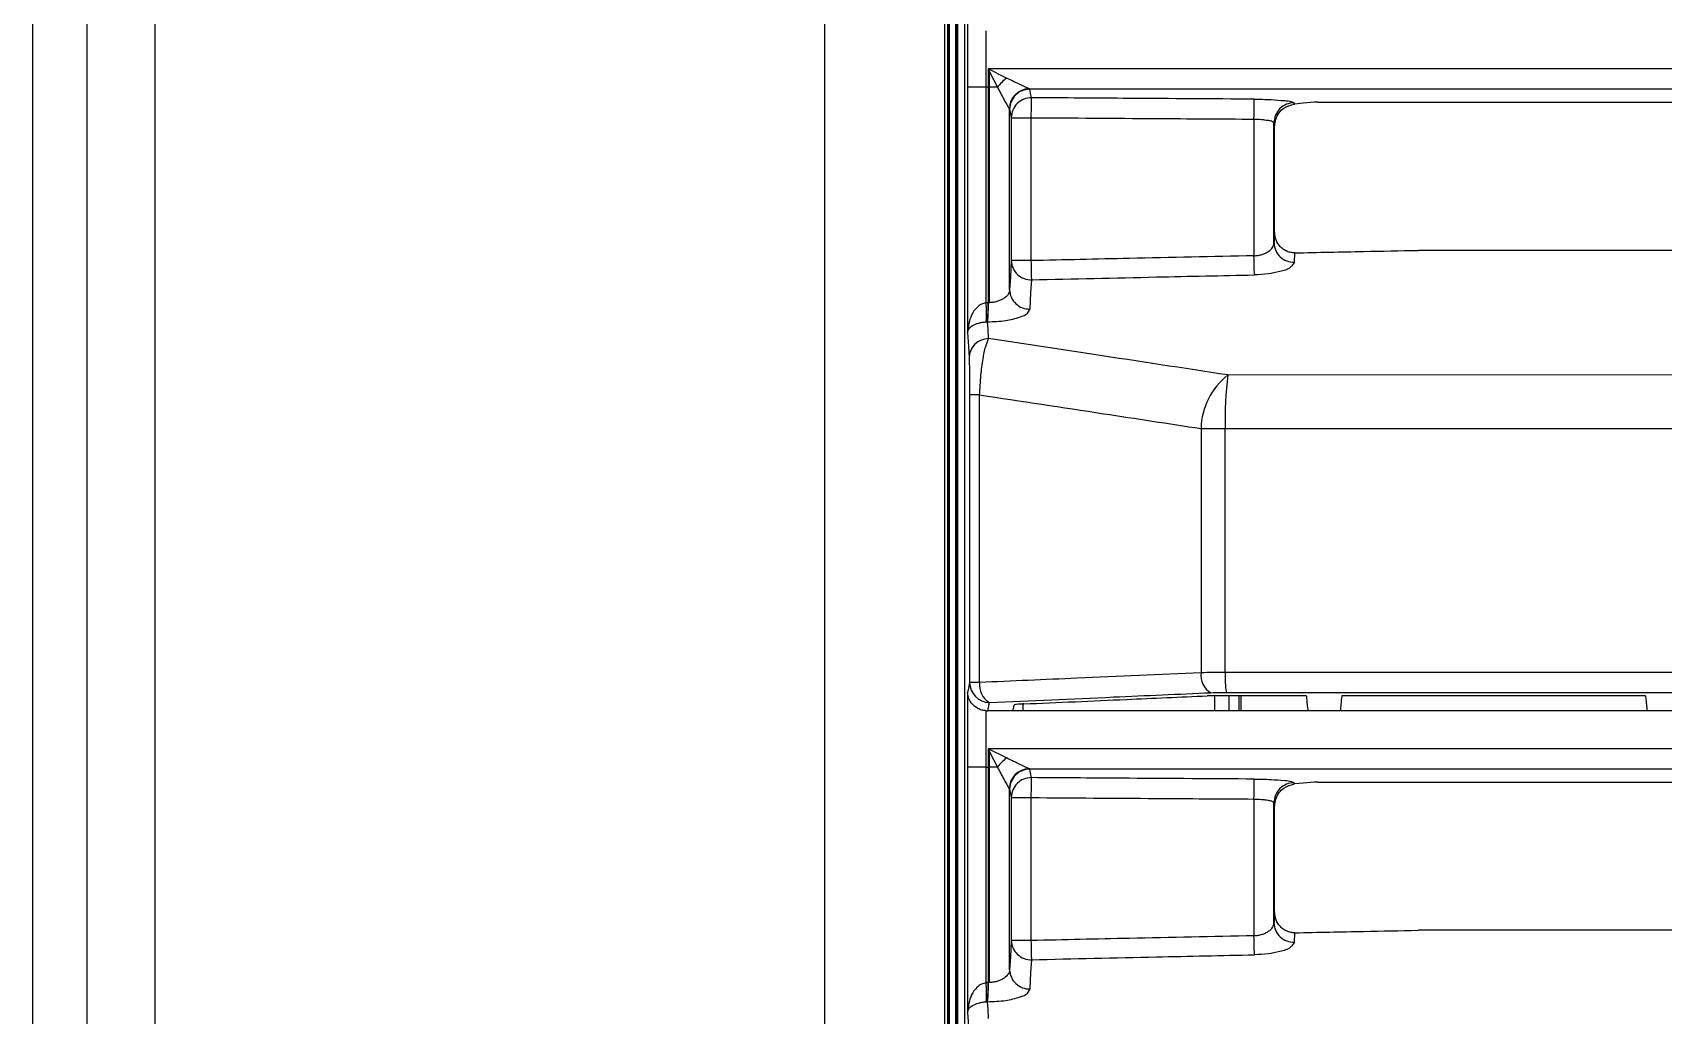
# Model space of a CAD drawing. Header units: millimetres. Extents: x 126 to 938, y 244 to 707.
# Drawn here: x 817.74 to 822.92, y 270.94 to 274.06 of the extents above; entities that cross this region are included whole.
import ezdxf

# ---------------------------------------------------------------- set-up
doc = ezdxf.new("R2010")
doc.units = ezdxf.units.MM

msp = doc.modelspace()

# ---------------------------------------------------------------- linework, layer by layer
at = {"color": 7, "linetype": 'Continuous', "lineweight": 25}
for p, q in [((820.2547, 257.0665), (820.2547, 275.4961)), ((820.6347, 275.4961), (820.6347, 257.0665)), ((820.6455, 257.0665), (820.6455, 275.4961)), ((820.6456, 257.0665), (820.6456, 275.4961)), ((820.6507, 257.0665), (820.6507, 275.4961)), ((820.6697, 275.4961), (820.6697, 257.0665)), ((820.6729, 257.0665), (820.6729, 275.4961)), ((820.6731, 257.0665), (820.6731, 275.4961)), ((820.6758, 275.2418), (820.6758, 257.0665)), ((820.6982, 275.2406), (820.6982, 269.534)), ((818.1278, 274.9327), (818.1278, 257.0665)), ((817.7393, 274.8484), (817.7393, 257.0665)), ((817.7393, 274.8484), (817.7393, 257.0665)), ((817.9125, 257.0665), (817.9125, 274.855)), ((820.7078, 274.1265), (820.7078, 273.8898)), ((820.7664, 273.8898), (820.7664, 274.0686)), ((820.7727, 273.948), (820.7727, 273.8898)), ((820.8313, 273.9189), (820.7727, 273.948)), ((820.7727, 273.948), (820.7776, 273.9382)), ((820.7078, 273.8898), (820.7078, 273.1113)), ((820.7664, 273.8898), (820.7078, 273.8898)), ((820.7727, 273.8898), (820.7664, 273.8898)), ((820.7664, 273.2052), (820.7664, 273.8898)), ((820.7776, 273.8898), (820.7727, 273.8898)), ((820.7727, 273.8898), (820.7727, 273.2055)), ((820.7776, 273.9382), (820.8023, 273.8898)), ((820.7776, 273.8898), (820.7776, 273.9382)), ((820.8023, 273.8898), (820.7776, 273.8898)), ((820.7776, 273.2056), (820.7776, 273.8898)), ((821.8195, 273.8421), (828.8508, 273.8421)), ((820.8411, 273.2462), (820.8411, 273.8199)), ((820.8464, 273.793), (820.8464, 273.339)), ((820.8464, 273.793), (820.9099, 273.793)), ((820.9099, 273.339), (820.9099, 273.793)), ((821.617, 273.7885), (821.617, 273.3545)), ((821.6825, 273.7667), (821.6861, 273.788)), ((821.6805, 273.3949), (821.6805, 273.7768)), ((821.6825, 273.4298), (821.6825, 273.7667)), ((828.8508, 273.3716), (822.1396, 273.3716)), ((820.9099, 273.339), (820.8464, 273.339)), ((820.7776, 273.2056), (820.7738, 273.2055)), ((820.7459, 272.9129), (820.7142, 272.9129)), ((820.7142, 272.9129), (820.7142, 271.9994)), ((820.7459, 271.9994), (820.7459, 272.9129)), ((821.4489, 272.8058), (821.4489, 272.0304)), ((821.4489, 272.8058), (821.5253, 272.8058)), ((821.5253, 272.0314), (821.5253, 272.8058)), ((820.7459, 271.9994), (820.7142, 271.9994)), ((820.7078, 271.9675), (820.7078, 271.7308)), ((820.8835, 271.9313), (820.8835, 271.9093)), ((821.4928, 271.9093), (821.4928, 271.9576)), ((821.4954, 271.9577), (821.7697, 271.9577)), ((821.5368, 271.9577), (821.5368, 271.9093)), ((821.5698, 271.9093), (821.5698, 271.9577)), ((821.5766, 271.9093), (821.5766, 271.9577)), ((821.9073, 271.9577), (822.8466, 271.9577)), ((820.7664, 271.7308), (820.7664, 271.9096)), ((820.8506, 271.9093), (820.7719, 271.9093)), ((821.7879, 271.9093), (820.8506, 271.9093)), ((821.8908, 271.9093), (821.7879, 271.9093)), ((822.8648, 271.9093), (821.8908, 271.9093)), ((822.9688, 271.9093), (822.8648, 271.9093)), ((820.7727, 271.789), (820.7727, 271.7308)), ((820.8313, 271.7599), (820.7727, 271.789)), ((820.7727, 271.789), (820.7776, 271.7792)), ((820.7776, 271.7792), (820.8023, 271.7308)), ((820.7776, 271.7308), (820.7776, 271.7792)), ((820.7078, 271.7308), (820.7078, 270.9523)), ((820.7664, 271.7308), (820.7078, 271.7308)), ((820.7664, 271.7308), (820.7727, 271.7308)), ((820.7664, 271.0462), (820.7664, 271.7308)), ((820.7776, 271.7308), (820.7727, 271.7308)), ((820.7727, 271.7308), (820.7727, 271.0465)), ((820.8023, 271.7308), (820.7776, 271.7308)), ((820.7776, 271.0466), (820.7776, 271.7308)), ((821.8195, 271.6831), (828.8508, 271.6831)), ((820.8411, 271.0872), (820.8411, 271.6609)), ((820.8464, 271.634), (820.8464, 271.18)), ((820.8464, 271.634), (820.9099, 271.634)), ((820.9099, 271.18), (820.9099, 271.634)), ((821.617, 271.6295), (821.617, 271.1955)), ((821.6805, 271.2359), (821.6805, 271.6178)), ((821.6825, 271.6077), (821.6861, 271.629)), ((821.6825, 271.2708), (821.6825, 271.6077)), ((828.8508, 271.2126), (822.1396, 271.2126)), ((820.9099, 271.18), (820.8464, 271.18)), ((820.7776, 271.0466), (820.7738, 271.0465))]:
    msp.add_line(p, q, dxfattribs=at)
at = {"color": 7, "linetype": 'Continuous', "lineweight": 25, "flags": 128}
for points in [[(828.8508, 273.948), (826.1557, 273.948), (823.4624, 273.948), (820.7727, 273.948)], [(820.9033, 273.8848), (823.5497, 273.8848), (826.1994, 273.8848), (828.8508, 273.8848)], [(820.9104, 273.8563), (820.9074, 273.8713), (820.905, 273.8831)], [(820.9099, 273.793), (820.91, 273.8047), (820.9101, 273.816), (820.9102, 273.8265), (820.9102, 273.8359), (820.9103, 273.8438), (820.9103, 273.85), (820.9103, 273.8542), (820.9104, 273.8563)], [(821.617, 273.7885), (821.6171, 273.8002), (821.6171, 273.8115), (821.6172, 273.822), (821.6172, 273.8314), (821.6173, 273.8393), (821.6173, 273.8455), (821.6174, 273.8497), (821.6174, 273.8518)], [(821.8079, 273.8423), (821.7727, 273.839), (821.7451, 273.8363)], [(820.8411, 273.8199), (820.8441, 273.8048), (820.8464, 273.793)], [(820.8464, 273.339), (820.8435, 273.2871), (820.8411, 273.2462)], [(820.9113, 273.2782), (820.9113, 273.2819), (820.9111, 273.2871), (820.911, 273.2936), (820.9108, 273.3012), (820.9106, 273.3098), (820.9104, 273.3191), (820.9102, 273.3289), (820.9099, 273.339)], [(821.6183, 273.2937), (821.6182, 273.2974), (821.6181, 273.3026), (821.6179, 273.3091), (821.6178, 273.3167), (821.6176, 273.3253), (821.6174, 273.3346), (821.6172, 273.3444), (821.617, 273.3545)], [(820.906, 273.1855), (820.909, 273.2374), (820.9113, 273.2782)], [(820.7078, 273.1113), (820.7104, 273.0662), (820.7124, 273.0308)], [(820.7745, 273.0915), (820.7728, 273.1213), (820.7714, 273.1447)], [(828.8508, 272.9759), (826.8007, 272.9759), (824.7514, 272.9759), (823.1421, 272.9759), (821.5342, 272.976)], [(821.5253, 272.8058), (823.9651, 272.8058), (826.4073, 272.8057), (828.8508, 272.8057)], [(828.8508, 272.0314), (826.4072, 272.0314), (823.965, 272.0314), (821.5253, 272.0314)], [(820.7142, 271.9994), (820.7106, 271.9815), (820.7078, 271.9675)], [(820.8542, 271.9269), (820.8522, 271.9171), (820.8506, 271.9093)], [(821.5294, 271.9681), (823.9677, 271.9681), (826.4086, 271.9681), (828.8508, 271.9681)], [(828.8508, 271.789), (826.1557, 271.789), (823.4624, 271.789), (820.7727, 271.789)], [(820.9033, 271.7258), (823.5497, 271.7258), (826.1994, 271.7258), (828.8508, 271.7258)], [(820.9104, 271.6973), (820.9074, 271.7123), (820.905, 271.7241)], [(820.9099, 271.634), (820.91, 271.6457), (820.9101, 271.657), (820.9102, 271.6675), (820.9102, 271.6769), (820.9103, 271.6848), (820.9103, 271.691), (820.9103, 271.6952), (820.9104, 271.6973)], [(821.617, 271.6295), (821.6171, 271.6412), (821.6171, 271.6525), (821.6172, 271.663), (821.6172, 271.6724), (821.6173, 271.6803), (821.6173, 271.6865), (821.6174, 271.6907), (821.6174, 271.6928)], [(821.8079, 271.6833), (821.7727, 271.68), (821.7451, 271.6773)], [(820.8411, 271.6609), (820.8441, 271.6458), (820.8464, 271.634)], [(821.6183, 271.1348), (821.6182, 271.1384), (821.6181, 271.1436), (821.6179, 271.1501), (821.6178, 271.1577), (821.6176, 271.1663), (821.6174, 271.1756), (821.6172, 271.1854), (821.617, 271.1955)], [(820.8464, 271.18), (820.8435, 271.1281), (820.8411, 271.0872)], [(820.9113, 271.1193), (820.9113, 271.1229), (820.9111, 271.1281), (820.911, 271.1346), (820.9108, 271.1422), (820.9106, 271.1508), (820.9104, 271.1601), (820.9102, 271.1699), (820.9099, 271.18)], [(820.906, 271.0265), (820.909, 271.0784), (820.9113, 271.1193)], [(820.7078, 270.9523), (820.7104, 270.9072), (820.7124, 270.8718)], [(820.7745, 270.9325), (820.7728, 270.9623), (820.7714, 270.9857)]]:
    msp.add_lwpolyline(points, dxfattribs=at)
at = {"color": 7, "linetype": 'Continuous', "lineweight": 25}
for centre, radius, start, end in [((820.966, 273.7557), 0.2116, 129.5364, 140.6694), ((820.9043, 273.8207), 0.064, 90.8572, 179.3158), ((820.9046, 273.8196), 0.0635, 89.6137, 179.7956), ((820.9099, 273.7928), 0.0635, 89.6125, 179.794), ((821.744, 273.7766), 0.0635, 89.6578, 179.7942), ((821.7431, 273.3966), 0.0626, 181.6401, 271.9748), ((820.909, 273.3408), 0.0626, 181.6493, 272.0999), ((820.9037, 273.248), 0.0626, 181.651, 272.101), ((820.4084, 273.1703), 0.3597, 355.9187, 5.5709), ((820.4121, 273.1892), 0.361, 352.9285, 2.5864), ((820.3096, 273.1932), 0.4643, 354.0039, 1.5138), ((820.7749, 273.029), 0.0625, 90.3666, 178.4214), ((821.6726, 272.8001), 0.2238, 128.2024, 178.5472), ((822.6394, 272.8333), 1.1143, 172.6456, 181.4152), ((821.5115, 272.022), 0.0631, 172.3779, 240.3672), ((821.8041, 272.0175), 0.2791, 177.1414, 190.18), ((820.7776, 271.9996), 0.0635, 180.2018, 269.6224), ((820.8084, 271.991), 0.0631, 172.3355, 240.351), ((820.9658, 271.5969), 0.2114, 129.5326, 140.6791), ((820.9043, 271.6617), 0.064, 90.8518, 179.3212), ((820.9046, 271.6606), 0.0635, 89.6114, 179.7924), ((820.9099, 271.6338), 0.0635, 89.6221, 179.7871), ((821.744, 271.6176), 0.0635, 89.6529, 179.7991), ((821.743, 271.2376), 0.0626, 181.6347, 271.983), ((820.909, 271.1818), 0.0626, 181.6512, 272.1036), ((820.4083, 271.0113), 0.3597, 355.9188, 5.5708), ((820.4119, 271.0302), 0.3611, 352.9301, 2.5852), ((820.3096, 271.0342), 0.4643, 354.004, 1.514), ((820.9037, 271.089), 0.0626, 181.6509, 272.0983)]:
    msp.add_arc(centre, radius, start, end, dxfattribs=at)
for points, knots in [([(820.8023, 273.8898), (820.8093, 273.8764), (820.8197, 273.8563), (820.8319, 273.8347), (820.8375, 273.8252), (820.8395, 273.8225), (820.8403, 273.8215)], [0, 0, 0, 0, 0.581318, 0.868005, 0.953291, 1, 1, 1, 1]), ([(820.9033, 273.8848), (820.9021, 273.8852), (820.8989, 273.8865), (820.8901, 273.8906), (820.8672, 273.9013), (820.8464, 273.9115), (820.8313, 273.9189)], [0, 0, 0, 0, 0.048842, 0.129521, 0.365505, 1, 1, 1, 1]), ([(820.905, 273.8831), (820.9048, 273.8835), (820.9044, 273.8842), (820.9037, 273.8845), (820.9033, 273.8848)], [0, 0, 0, 0, 0.458751, 1, 1, 1, 1]), ([(821.6174, 273.8518), (821.4854, 273.8526), (821.2497, 273.854), (821.0141, 273.8556), (820.9104, 273.8563)], [0, 0, 0, 0, 0.56, 1, 1, 1, 1]), ([(821.6174, 273.8518), (821.6353, 273.8516), (821.6678, 273.8513), (821.7071, 273.8475), (821.7325, 273.8462), (821.7417, 273.8415), (821.7443, 273.8401)], [0, 0, 0, 0, 0.41885, 0.759012, 0.930704, 1, 1, 1, 1]), ([(821.6861, 273.788), (821.6893, 273.7951), (821.6953, 273.8086), (821.7147, 273.8281), (821.7333, 273.8331), (821.7451, 273.8363)], [0, 0, 0, 0, 0.292607, 0.549777, 1, 1, 1, 1]), ([(821.7451, 273.8363), (821.745, 273.837), (821.7447, 273.8383), (821.7445, 273.8395), (821.7443, 273.8401)], [0, 0, 0, 0, 0.559585, 1, 1, 1, 1]), ([(821.8195, 273.8421), (821.8176, 273.8421), (821.8137, 273.8421), (821.8098, 273.8422), (821.8079, 273.8423)], [0, 0, 0, 0, 0.505012, 1, 1, 1, 1]), ([(820.8403, 273.8215), (820.8405, 273.8212), (820.8409, 273.8207), (820.841, 273.8201), (820.8411, 273.8199)], [0, 0, 0, 0, 0.597662, 1, 1, 1, 1]), ([(820.9099, 273.793), (821.0419, 273.7921), (821.2776, 273.7906), (821.5133, 273.7891), (821.617, 273.7885)], [0, 0, 0, 0, 0.5600015, 1, 1, 1, 1]), ([(821.617, 273.7885), (821.6248, 273.7883), (821.6363, 273.7879), (821.6513, 273.7865), (821.6629, 273.7845), (821.6738, 273.7832), (821.6789, 273.7784), (821.6805, 273.7768)], [0, 0, 0, 0, 0.356789, 0.527666, 0.683196, 0.899383, 1, 1, 1, 1]), ([(821.6805, 273.7768), (821.6809, 273.7749), (821.6815, 273.7716), (821.6822, 273.7682), (821.6825, 273.7667)], [0, 0, 0, 0, 0.560104, 1, 1, 1, 1]), ([(821.6825, 273.4298), (821.6821, 273.4233), (821.6814, 273.4116), (821.6808, 273.4), (821.6805, 273.3949)], [0, 0, 0, 0, 0.560011, 1, 1, 1, 1]), ([(821.7469, 273.3638), (821.7426, 273.3639), (821.7341, 273.3643), (821.7217, 273.3682), (821.7104, 273.3745), (821.6974, 273.3856), (821.6852, 273.4041), (821.6834, 273.4212), (821.6825, 273.4298)], [0, 0, 0, 0, 0.1253, 0.25077, 0.376087, 0.501259, 0.750568, 1, 1, 1, 1]), ([(821.617, 273.3545), (821.6213, 273.3549), (821.6301, 273.3555), (821.6423, 273.3585), (821.6534, 273.3627), (821.6652, 273.3693), (821.6769, 273.3792), (821.6794, 273.39), (821.6805, 273.3949)], [0, 0, 0, 0, 0.161244, 0.322115, 0.462258, 0.599955, 0.820484, 1, 1, 1, 1]), ([(821.7469, 273.3638), (821.8199, 273.3653), (821.9503, 273.3679), (822.0806, 273.3705), (822.138, 273.3716)], [0, 0, 0, 0, 0.560008, 1, 1, 1, 1]), ([(822.138, 273.3716), (822.1383, 273.3716), (822.1388, 273.3716), (822.1393, 273.3716), (822.1396, 273.3716)], [0, 0, 0, 0, 0.562531, 1, 1, 1, 1]), ([(821.617, 273.3545), (821.485, 273.3517), (821.2493, 273.3467), (821.0136, 273.3414), (820.9099, 273.339)], [0, 0, 0, 0, 0.560004, 1, 1, 1, 1]), ([(821.7452, 273.3341), (821.7415, 273.3282), (821.7312, 273.3119), (821.6981, 273.3038), (821.6603, 273.2956), (821.6328, 273.2944), (821.6183, 273.2937)], [0, 0, 0, 0, 0.146669, 0.407447, 0.68552, 1, 1, 1, 1]), ([(821.7452, 273.3341), (821.7455, 273.3396), (821.7461, 273.3495), (821.7467, 273.3594), (821.7469, 273.3638)], [0, 0, 0, 0, 0.560019, 1, 1, 1, 1]), ([(820.9113, 273.2782), (821.0433, 273.2812), (821.2789, 273.2866), (821.5146, 273.2916), (821.6183, 273.2937)], [0, 0, 0, 0, 0.559996, 1, 1, 1, 1]), ([(820.8411, 273.2462), (820.8409, 273.2445), (820.8407, 273.2423), (820.8401, 273.2401), (820.8399, 273.2395), (820.8399, 273.2393), (820.8389, 273.2369), (820.8354, 273.2291), (820.8259, 273.2206), (820.8141, 273.214), (820.8029, 273.2097), (820.7907, 273.2067), (820.782, 273.206), (820.7776, 273.2056)], [0, 0, 0, 0, 0.0639269, 0.0808484, 0.0853231, 0.0869762, 0.087173, 0.1806561, 0.400933, 0.5385402, 0.6782842, 0.8390068, 1, 1, 1, 1]), ([(820.7664, 273.2052), (820.7614, 273.2039), (820.7508, 273.2013), (820.7339, 273.1884), (820.7135, 273.1596), (820.71, 273.1304), (820.7078, 273.1113)], [0, 0, 0, 0, 0.129207, 0.272908, 0.523825, 1, 1, 1, 1]), ([(820.7727, 273.2055), (820.7715, 273.2054), (820.7694, 273.2054), (820.7673, 273.2052), (820.7664, 273.2052)], [0, 0, 0, 0, 0.559835, 1, 1, 1, 1]), ([(820.7714, 273.1447), (820.7907, 273.1455), (820.8259, 273.1468), (820.8674, 273.1572), (820.8971, 273.1681), (820.9035, 273.1807), (820.906, 273.1855)], [0, 0, 0, 0, 0.392444, 0.717168, 0.893053, 1, 1, 1, 1]), ([(820.7738, 273.2055), (820.7736, 273.2055), (820.7732, 273.2055), (820.7729, 273.2055), (820.7727, 273.2055)], [0, 0, 0, 0, 0.559712, 1, 1, 1, 1]), ([(820.7078, 273.1113), (820.7089, 273.1152), (820.7113, 273.1242), (820.7248, 273.1343), (820.7396, 273.1403), (820.7545, 273.1436), (820.7628, 273.1443), (820.7672, 273.1447)], [0, 0, 0, 0, 0.163432, 0.374405, 0.655154, 0.822119, 1, 1, 1, 1]), ([(820.7672, 273.1447), (820.7677, 273.1447), (820.7688, 273.1447), (820.7699, 273.1447), (820.7703, 273.1447)], [0, 0, 0, 0, 0.559233, 1, 1, 1, 1]), ([(820.7703, 273.1447), (820.7705, 273.1447), (820.7709, 273.1447), (820.7713, 273.1447), (820.7714, 273.1447)], [0, 0, 0, 0, 0.559775, 1, 1, 1, 1]), ([(820.7459, 272.9129), (820.747, 272.9334), (820.7491, 272.9718), (820.756, 273.0231), (820.763, 273.0627), (820.7712, 273.0834), (820.7745, 273.0915)], [0, 0, 0, 0, 0.339832, 0.632784, 0.855612, 1, 1, 1, 1]), ([(821.5342, 272.976), (821.3924, 272.9977), (821.1392, 273.0364), (820.8859, 273.0747), (820.7745, 273.0915)], [0, 0, 0, 0, 0.560012, 1, 1, 1, 1]), ([(820.7124, 273.0308), (820.7127, 273.0243), (820.7134, 273.0073), (820.7138, 272.9798), (820.7141, 272.947), (820.7141, 272.9247), (820.7142, 272.9129)], [0, 0, 0, 0, 0.165373, 0.431242, 0.699553, 1, 1, 1, 1]), ([(820.7459, 272.9129), (820.8771, 272.893), (821.1115, 272.8575), (821.3458, 272.8216), (821.4489, 272.8058)], [0, 0, 0, 0, 0.559989, 1, 1, 1, 1]), ([(821.4489, 272.0304), (821.3176, 272.0246), (821.0833, 272.0142), (820.849, 272.0039), (820.7459, 271.9994)], [0, 0, 0, 0, 0.5600045, 1, 1, 1, 1]), ([(821.5253, 272.0314), (821.5123, 272.0313), (821.4868, 272.0313), (821.4613, 272.0307), (821.4489, 272.0304)], [0, 0, 0, 0, 0.51293, 1, 1, 1, 1]), ([(820.7664, 271.9096), (820.762, 271.9102), (820.7531, 271.9115), (820.7375, 271.9178), (820.722, 271.9296), (820.7103, 271.9478), (820.7086, 271.9611), (820.7078, 271.9675)], [0, 0, 0, 0, 0.148102, 0.29863, 0.558347, 0.786783, 1, 1, 1, 1]), ([(820.7719, 271.9093), (820.7729, 271.9143), (820.7746, 271.9233), (820.7764, 271.9322), (820.7772, 271.9361)], [0, 0, 0, 0, 0.559968, 1, 1, 1, 1]), ([(820.7772, 271.9361), (820.9084, 271.9419), (821.1428, 271.9522), (821.3771, 271.9625), (821.4802, 271.9671)], [0, 0, 0, 0, 0.559999, 1, 1, 1, 1]), ([(820.8859, 271.9314), (820.8817, 271.9312), (820.874, 271.9309), (820.8645, 271.9297), (820.8578, 271.9291), (820.8551, 271.9275), (820.8542, 271.9269)], [0, 0, 0, 0, 0.388776, 0.713703, 0.897727, 1, 1, 1, 1]), ([(820.8859, 271.9314), (820.9946, 271.9362), (821.1887, 271.9447), (821.3827, 271.9533), (821.4681, 271.9571)], [0, 0, 0, 0, 0.559995, 1, 1, 1, 1]), ([(821.4954, 271.9577), (821.4907, 271.9576), (821.4816, 271.9576), (821.4725, 271.9573), (821.4681, 271.9571)], [0, 0, 0, 0, 0.512986, 1, 1, 1, 1]), ([(821.4802, 271.9671), (821.4892, 271.9674), (821.5055, 271.968), (821.5219, 271.9681), (821.5294, 271.9681)], [0, 0, 0, 0, 0.5446014, 1, 1, 1, 1]), ([(821.7832, 271.9565), (821.7831, 271.9566), (821.7826, 271.9569), (821.7812, 271.957), (821.7793, 271.9573), (821.7769, 271.9575), (821.7738, 271.9576), (821.7713, 271.9576), (821.7697, 271.9577)], [0, 0, 0, 0, 0.039491, 0.11795, 0.305598, 0.463991, 0.638269, 1, 1, 1, 1]), ([(821.7832, 271.9565), (821.7837, 271.9511), (821.7846, 271.9423), (821.7858, 271.9301), (821.7869, 271.9197), (821.7876, 271.9128), (821.7879, 271.9093)], [0, 0, 0, 0, 0.339971, 0.559976, 0.779994, 1, 1, 1, 1]), ([(821.8955, 271.9566), (821.8946, 271.9478), (821.893, 271.932), (821.8914, 271.9163), (821.8908, 271.9093)], [0, 0, 0, 0, 0.559986, 1, 1, 1, 1]), ([(821.9073, 271.9577), (821.9058, 271.9576), (821.903, 271.9576), (821.8994, 271.9575), (821.8971, 271.9571), (821.8959, 271.957), (821.8956, 271.9567), (821.8955, 271.9566)], [0, 0, 0, 0, 0.372598, 0.701405, 0.894384, 0.965076, 1, 1, 1, 1]), ([(822.8601, 271.9565), (822.8599, 271.9566), (822.8595, 271.9569), (822.8581, 271.957), (822.8562, 271.9573), (822.8538, 271.9575), (822.8507, 271.9576), (822.8483, 271.9576), (822.8466, 271.9577)], [0, 0, 0, 0, 0.038899, 0.116791, 0.304532, 0.462706, 0.636925, 1, 1, 1, 1]), ([(822.8601, 271.9565), (822.8606, 271.9511), (822.8615, 271.9423), (822.8627, 271.9301), (822.8637, 271.9197), (822.8644, 271.9128), (822.8648, 271.9093)], [0, 0, 0, 0, 0.339985, 0.559994, 0.779991, 1, 1, 1, 1]), ([(820.7664, 271.9096), (820.7674, 271.9095), (820.7692, 271.9093), (820.7711, 271.9093), (820.7719, 271.9093)], [0, 0, 0, 0, 0.559602, 1, 1, 1, 1]), ([(820.8023, 271.7308), (820.8093, 271.7174), (820.8197, 271.6973), (820.8319, 271.6757), (820.8375, 271.6662), (820.8395, 271.6635), (820.8403, 271.6625)], [0, 0, 0, 0, 0.581319, 0.868006, 0.95326, 1, 1, 1, 1]), ([(820.9033, 271.7258), (820.9021, 271.7262), (820.8989, 271.7275), (820.8901, 271.7316), (820.8672, 271.7423), (820.8464, 271.7525), (820.8313, 271.7599)], [0, 0, 0, 0, 0.048842, 0.129519, 0.365515, 1, 1, 1, 1]), ([(820.905, 271.7241), (820.9048, 271.7245), (820.9044, 271.7252), (820.9037, 271.7255), (820.9033, 271.7258)], [0, 0, 0, 0, 0.459628, 1, 1, 1, 1]), ([(820.8403, 271.6625), (820.8405, 271.6622), (820.8409, 271.6617), (820.841, 271.6611), (820.8411, 271.6609)], [0, 0, 0, 0, 0.599509, 1, 1, 1, 1]), ([(821.6174, 271.6928), (821.4854, 271.6936), (821.2497, 271.695), (821.0141, 271.6966), (820.9104, 271.6973)], [0, 0, 0, 0, 0.56, 1, 1, 1, 1]), ([(821.6174, 271.6928), (821.6353, 271.6926), (821.6678, 271.6923), (821.7071, 271.6885), (821.7325, 271.6872), (821.7417, 271.6825), (821.7443, 271.6811)], [0, 0, 0, 0, 0.418844, 0.759002, 0.930695, 1, 1, 1, 1]), ([(821.6861, 271.629), (821.6893, 271.6361), (821.6953, 271.6496), (821.7147, 271.6691), (821.7333, 271.6741), (821.7451, 271.6773)], [0, 0, 0, 0, 0.2926114, 0.5497841, 1, 1, 1, 1]), ([(821.7451, 271.6773), (821.745, 271.678), (821.7447, 271.6793), (821.7445, 271.6805), (821.7443, 271.6811)], [0, 0, 0, 0, 0.561109, 1, 1, 1, 1]), ([(821.8195, 271.6831), (821.8176, 271.6831), (821.8137, 271.6831), (821.8098, 271.6832), (821.8079, 271.6833)], [0, 0, 0, 0, 0.5050103, 1, 1, 1, 1]), ([(820.9099, 271.634), (821.0419, 271.6331), (821.2776, 271.6316), (821.5133, 271.6301), (821.617, 271.6295)], [0, 0, 0, 0, 0.560002, 1, 1, 1, 1]), ([(821.617, 271.6295), (821.6248, 271.6293), (821.6363, 271.6289), (821.6513, 271.6275), (821.6629, 271.6255), (821.6738, 271.6243), (821.6789, 271.6194), (821.6805, 271.6178)], [0, 0, 0, 0, 0.356773, 0.527642, 0.683164, 0.899329, 1, 1, 1, 1]), ([(821.6805, 271.6178), (821.6809, 271.6159), (821.6815, 271.6126), (821.6822, 271.6092), (821.6825, 271.6077)], [0, 0, 0, 0, 0.559537, 1, 1, 1, 1]), ([(821.6825, 271.2708), (821.6821, 271.2643), (821.6814, 271.2526), (821.6808, 271.241), (821.6805, 271.2359)], [0, 0, 0, 0, 0.560011, 1, 1, 1, 1]), ([(821.7469, 271.2048), (821.7426, 271.2049), (821.7341, 271.2053), (821.7217, 271.2092), (821.7104, 271.2155), (821.6974, 271.2266), (821.6852, 271.2451), (821.6834, 271.2622), (821.6825, 271.2708)], [0, 0, 0, 0, 0.1253049, 0.2507757, 0.3760789, 0.5012322, 0.7505666, 1, 1, 1, 1]), ([(821.617, 271.1955), (821.485, 271.1927), (821.2493, 271.1877), (821.0136, 271.1824), (820.9099, 271.18)], [0, 0, 0, 0, 0.560004, 1, 1, 1, 1]), ([(821.617, 271.1955), (821.6213, 271.1959), (821.6301, 271.1965), (821.6423, 271.1995), (821.6534, 271.2037), (821.6652, 271.2103), (821.6769, 271.2202), (821.6794, 271.231), (821.6805, 271.2359)], [0, 0, 0, 0, 0.161249, 0.322112, 0.462255, 0.599953, 0.820483, 1, 1, 1, 1]), ([(821.7452, 271.1751), (821.7455, 271.1806), (821.7461, 271.1905), (821.7467, 271.2004), (821.7469, 271.2048)], [0, 0, 0, 0, 0.5599312, 1, 1, 1, 1]), ([(821.7469, 271.2048), (821.8199, 271.2063), (821.9503, 271.2089), (822.0806, 271.2115), (822.138, 271.2126)], [0, 0, 0, 0, 0.560008, 1, 1, 1, 1]), ([(822.138, 271.2126), (822.1383, 271.2126), (822.1388, 271.2126), (822.1393, 271.2126), (822.1396, 271.2126)], [0, 0, 0, 0, 0.562512, 1, 1, 1, 1]), ([(821.7452, 271.1751), (821.7415, 271.1692), (821.7312, 271.1529), (821.6981, 271.1448), (821.6603, 271.1366), (821.6328, 271.1354), (821.6183, 271.1348)], [0, 0, 0, 0, 0.146683, 0.407457, 0.685528, 1, 1, 1, 1]), ([(820.9113, 271.1193), (821.0433, 271.1222), (821.2789, 271.1276), (821.5146, 271.1326), (821.6183, 271.1348)], [0, 0, 0, 0, 0.559996, 1, 1, 1, 1]), ([(820.7664, 271.0462), (820.7614, 271.0449), (820.7508, 271.0423), (820.7339, 271.0294), (820.7135, 271.0006), (820.71, 270.9714), (820.7078, 270.9523)], [0, 0, 0, 0, 0.129218, 0.272886, 0.523816, 1, 1, 1, 1]), ([(820.7727, 271.0465), (820.7715, 271.0464), (820.7694, 271.0464), (820.7673, 271.0462), (820.7664, 271.0462)], [0, 0, 0, 0, 0.55988, 1, 1, 1, 1]), ([(820.7738, 271.0465), (820.7736, 271.0465), (820.7732, 271.0465), (820.7729, 271.0465), (820.7727, 271.0465)], [0, 0, 0, 0, 0.559754, 1, 1, 1, 1]), ([(820.8411, 271.0872), (820.8409, 271.0855), (820.8408, 271.0833), (820.8401, 271.0811), (820.8399, 271.0805), (820.8399, 271.0803), (820.8391, 271.0779), (820.8352, 271.0701), (820.8259, 271.0616), (820.8141, 271.055), (820.8029, 271.0507), (820.7907, 271.0477), (820.782, 271.047), (820.7776, 271.0466)], [0, 0, 0, 0, 0.063926, 0.080847, 0.085357, 0.086975, 0.087207, 0.180689, 0.400963, 0.538532, 0.678288, 0.839009, 1, 1, 1, 1]), ([(820.7714, 270.9857), (820.7907, 270.9865), (820.8259, 270.9878), (820.8674, 270.9982), (820.8971, 271.0091), (820.9035, 271.0217), (820.906, 271.0265)], [0, 0, 0, 0, 0.392449, 0.717181, 0.893069, 1, 1, 1, 1]), ([(820.7078, 270.9523), (820.7089, 270.9562), (820.7113, 270.9652), (820.7248, 270.9753), (820.7396, 270.9813), (820.7545, 270.9846), (820.7628, 270.9853), (820.7672, 270.9857)], [0, 0, 0, 0, 0.163464, 0.374429, 0.655167, 0.822126, 1, 1, 1, 1]), ([(820.7672, 270.9857), (820.7677, 270.9857), (820.7688, 270.9857), (820.7699, 270.9857), (820.7703, 270.9857)], [0, 0, 0, 0, 0.559236, 1, 1, 1, 1]), ([(820.7703, 270.9857), (820.7705, 270.9857), (820.7709, 270.9857), (820.7713, 270.9857), (820.7714, 270.9857)], [0, 0, 0, 0, 0.559775, 1, 1, 1, 1])]:
    msp.add_open_spline(points, degree=3, knots=knots, dxfattribs=at)

doc.saveas('drawing.dxf')
